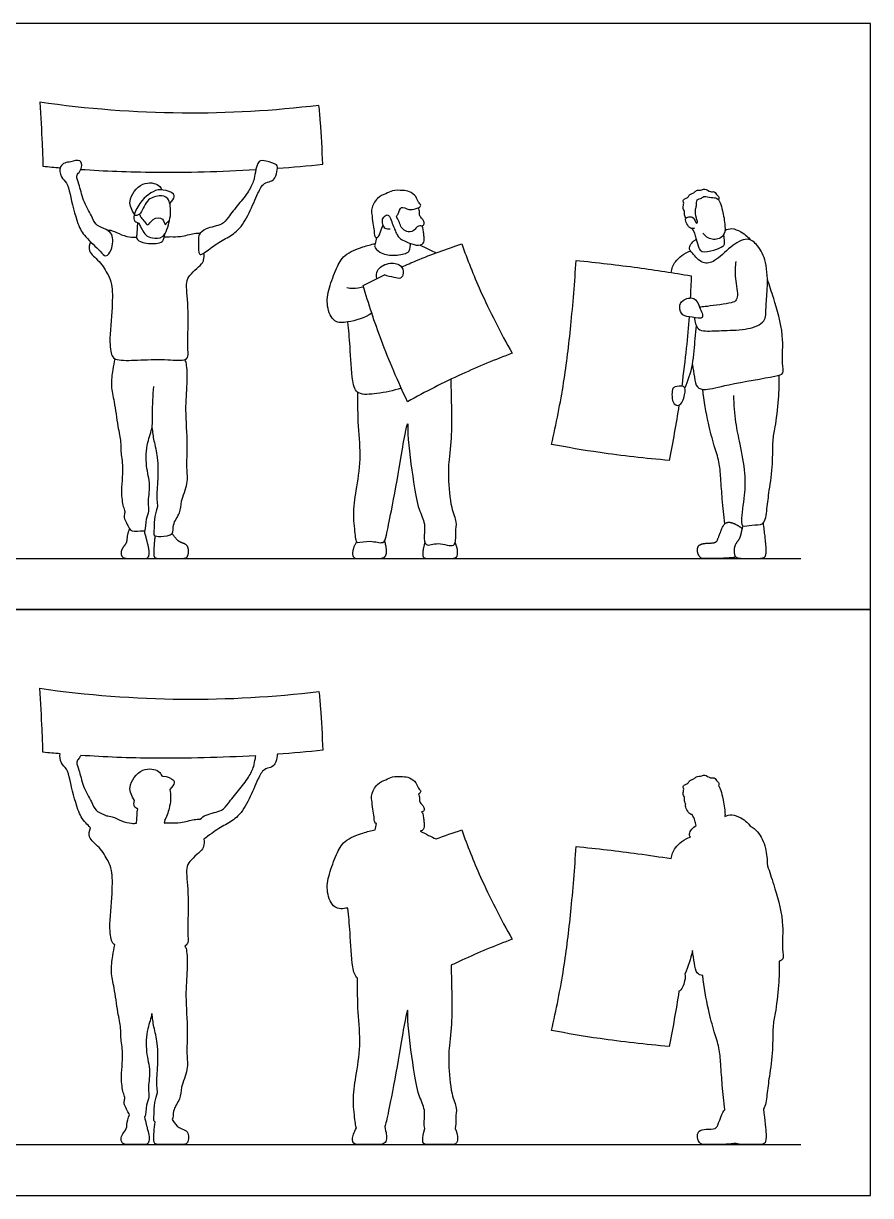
# Model space of a CAD drawing. Header units: millimetres. Extents: x 170.6 to 202.6, y 0.8 to 11.7.
# Drawn here: x 186.87 to 190.83, y 6.21 to 11.7 of the extents above; entities that cross this region are included whole.
import ezdxf

# ---------------------------------------------------------------- set-up
doc = ezdxf.new("R2010")
doc.units = ezdxf.units.MM
for name, color, linetype, true_color in [('AG-DIAGRAM', 7, 'Continuous', 0xfecc66), ('AG-OUTLINE', 7, 'Continuous', 0x8000ff), ('AG-PEOPLE', 7, 'Continuous', 0x66ccff), ('X-VPRT', 6, 'Continuous', 0xff00ff)]:
    doc.layers.add(name, color=color, linetype=linetype, true_color=true_color)

msp = doc.modelspace()

# ---------------------------------------------------------------- linework, layer by layer
at = {"layer": 'AG-DIAGRAM'}
for points in [[(183.5392, 9.197), (190.5057, 9.197)], [(183.5392, 6.4538), (190.5057, 6.4538)]]:
    msp.add_lwpolyline(points, dxfattribs=at)
at = {"layer": 'AG-OUTLINE'}
for points, knots in [([(188.0557, 8.2804), (188.1274, 8.2855), (188.1986, 8.2917), (188.2679, 8.2992), (188.2659, 8.3643), (188.258, 8.4943), (188.2528, 8.5478), (188.2502, 8.5746), (188.0379, 8.5489), (187.6095, 8.5239), (187.1636, 8.5576), (186.9431, 8.5893), (186.9476, 8.5256), (186.9548, 8.3979), (186.9573, 8.3258), (186.9584, 8.2897), (186.9857, 8.2872), (187.0125, 8.2848), (187.0391, 8.2826), (187.0355, 8.2699), (187.0407, 8.2374), (187.0733, 8.2124), (187.0847, 8.157), (187.1183, 8.0176), (187.1455, 7.9724), (187.1729, 7.9442), (187.1808, 7.9362), (187.1758, 7.9229), (187.1653, 7.8881), (187.2259, 7.8473), (187.2644, 7.7811), (187.2836, 7.7352), (187.2844, 7.6261), (187.2666, 7.4728), (187.2769, 7.4034), (187.2908, 7.3909), (187.2943, 7.3888), (187.2906, 7.3716), (187.2848, 7.3369), (187.2739, 7.2597), (187.2934, 7.1869), (187.307, 7.0748), (187.3238, 7.0006), (187.3212, 6.9538), (187.3361, 6.8784), (187.3208, 6.7605), (187.3339, 6.6934), (187.345, 6.6689), (187.331, 6.6497), (187.3537, 6.6112), (187.362, 6.5959), (187.3636, 6.5935), (187.3563, 6.5768), (187.3523, 6.5613), (187.3508, 6.5328), (187.3471, 6.5221), (187.3337, 6.5076), (187.3288, 6.4997), (187.3225, 6.4823), (187.323, 6.4739), (187.3311, 6.4578), (187.341, 6.4538), (187.3722, 6.4538), (187.3876, 6.4538), (187.4182, 6.4538), (187.4297, 6.4538), (187.4452, 6.4538), (187.4504, 6.4573), (187.4556, 6.4716), (187.4563, 6.4803), (187.4538, 6.5008), (187.4515, 6.5121), (187.4448, 6.537), (187.4398, 6.5568), (187.4331, 6.5838), (187.4344, 6.5842), (187.441, 6.5884), (187.4385, 6.6415), (187.4591, 6.6748), (187.4466, 6.7166), (187.4653, 6.7993), (187.4371, 6.8857), (187.4437, 6.9945), (187.4644, 7.0454), (187.4684, 7.0666), (187.4711, 7.046), (187.4762, 7.0035), (187.4987, 6.9251), (187.4961, 6.8159), (187.4875, 6.7291), (187.4989, 6.6969), (187.4767, 6.6495), (187.4807, 6.5968), (187.4742, 6.566), (187.4816, 6.5603), (187.4833, 6.5595), (187.4808, 6.5434), (187.4792, 6.528), (187.4775, 6.4989), (187.4771, 6.4853), (187.4771, 6.4601), (187.4843, 6.4538), (187.5132, 6.4538), (187.5303, 6.4538), (187.5696, 6.4538), (187.5873, 6.4538), (187.6187, 6.4538), (187.6284, 6.4558), (187.6357, 6.4638), (187.6381, 6.4708), (187.6404, 6.4905), (187.6394, 6.4993), (187.6332, 6.515), (187.6262, 6.5209), (187.6046, 6.5286), (187.5967, 6.5324), (187.5867, 6.54), (187.577, 6.5514), (187.5625, 6.5704), (187.5703, 6.5793), (187.5614, 6.614), (187.6045, 6.667), (187.6019, 6.7225), (187.6407, 6.8055), (187.629, 6.8805), (187.6378, 6.9871), (187.6229, 7.1506), (187.635, 7.2634), (187.6329, 7.3645), (187.6254, 7.378), (187.6227, 7.3843), (187.6231, 7.3845), (187.6313, 7.3875), (187.6401, 7.4017), (187.6332, 7.4512), (187.6435, 7.6297), (187.6241, 7.7432), (187.6443, 7.78), (187.6773, 7.8097), (187.7058, 7.8371), (187.7105, 7.8496), (187.7136, 7.8722), (187.7116, 7.883), (187.7222, 7.8896), (187.7576, 7.9195), (187.7919, 7.939), (187.813, 7.951), (187.8333, 7.9626), (187.8764, 7.9874), (187.9256, 8.0703), (187.9618, 8.1604), (187.9893, 8.213), (188.0248, 8.2169), (188.0473, 8.234), (188.0539, 8.2644), (188.0555, 8.2781), (188.0557, 8.2804)], [3.853753, 3.853753, 3.853753, 3.853753, 4.278535, 4.278535, 4.278535, 5.073521, 5.584487, 5.584487, 5.584487, 7.025402, 8.496237, 8.496237, 8.496237, 9.284055, 9.875841, 9.875841, 9.875841, 10.079213, 10.079213, 10.079213, 10.462824, 10.823215, 11.245189, 11.921266, 12.406531, 12.593878, 12.593878, 12.593878, 12.96583, 13.430473, 13.926528, 14.319332, 14.907237, 15.634625, 16.111923, 16.239672, 16.239672, 16.239672, 16.653778, 17.14463, 17.644188, 18.252485, 18.745887, 19.123565, 19.61783, 20.247737, 20.714376, 20.985045, 21.233376, 21.646471, 21.739662, 21.739662, 21.739662, 21.858713, 21.858713, 21.977765, 21.977765, 22.096817, 22.096817, 22.215869, 22.215869, 22.334921, 22.334921, 22.453973, 22.453973, 22.573025, 22.573025, 22.692076, 22.692076, 22.811128, 22.811128, 22.93018, 22.93018, 23.049232, 23.049232, 23.049232, 23.124767, 23.533611, 23.89269, 24.249415, 24.7617, 25.308734, 25.902122, 26.378749, 26.378749, 26.378749, 26.827813, 27.338345, 27.94425, 28.468067, 28.786047, 29.182345, 29.608437, 29.925819, 29.997254, 29.997254, 29.997254, 30.119659, 30.119659, 30.242064, 30.242064, 30.364468, 30.364468, 30.486873, 30.486873, 30.609278, 30.609278, 30.731683, 30.731683, 30.854087, 30.854087, 30.976492, 30.976492, 31.098897, 31.098897, 31.221301, 31.221301, 31.343706, 31.343706, 31.343706, 31.705159, 32.15879, 32.581071, 33.111449, 33.599857, 34.18761, 34.915713, 35.546944, 36.095302, 36.353223, 36.353223, 36.353223, 36.365616, 36.619158, 37.004356, 37.778045, 38.388299, 38.730224, 39.113107, 39.462641, 39.670576, 39.99639, 39.99639, 39.99639, 40.28924, 40.786739, 40.786739, 40.786739, 41.264765, 41.820152, 42.391826, 42.810294, 43.128206, 43.419309, 43.773272, 43.846824, 43.846824, 43.846824, 43.846824]), ([(187.9549, 8.2739), (187.954, 8.2696), (187.9503, 8.2495), (187.9472, 8.224), (187.9211, 8.1689), (187.8745, 8.1126), (187.8259, 8.0522), (187.7985, 8.0127), (187.7277, 8.0033), (187.7005, 7.984), (187.6945, 7.977), (187.6848, 7.9766), (187.6652, 7.9767), (187.6025, 7.9578), (187.5578, 7.9611), (187.5361, 7.9593), (187.5257, 7.9588), (187.527, 7.964), (187.5285, 7.9694), (187.5294, 7.9747), (187.5399, 7.992), (187.5465, 8.0183), (187.5543, 8.0526), (187.5571, 8.0704), (187.5549, 8.1031), (187.5519, 8.1154), (187.565, 8.1278), (187.5739, 8.1428), (187.5702, 8.1668), (187.5362, 8.1766), (187.5171, 8.1789), (187.5153, 8.1791), (187.5113, 8.1871), (187.5027, 8.2068), (187.4193, 8.2251), (187.3488, 8.1274), (187.3748, 8.0853), (187.3865, 8.0647), (187.3827, 8.0513), (187.3854, 8.0369), (187.3908, 8.029), (187.3991, 8.0269), (187.402, 8.0259), (187.3986, 8.007), (187.3983, 7.9754), (187.396, 7.9609), (187.396, 7.9578), (187.3883, 7.9571), (187.3722, 7.9561), (187.3247, 7.967), (187.2842, 7.9906), (187.2645, 7.9917), (187.2553, 7.9922), (187.2511, 7.9943), (187.2328, 8.0023), (187.2022, 8.0157), (187.1862, 8.0603), (187.1437, 8.129), (187.1298, 8.2037), (187.1115, 8.2428), (187.1257, 8.259), (187.1333, 8.27), (187.1357, 8.2752), (187.2468, 8.2675), (187.4848, 8.2576), (187.791, 8.2646), (187.9549, 8.2739)], [-4.988334, -4.988334, -4.988334, -4.988334, -4.895195, -4.542619, -4.114373, -3.616163, -3.1179, -2.73298, -2.240208, -1.969899, -1.969899, -1.969899, -1.662773, -1.206938, -0.82193, -0.504508, -0.504508, -0.504508, -0.296823, -0.296823, -0.296823, 0.089243, 0.106988, 0.465974, 0.725347, 0.725347, 0.725347, 1.021671, 1.170898, 1.551377, 1.593139, 1.593139, 1.593139, 1.858047, 2.312716, 2.818373, 3.213452, 3.213452, 3.213452, 3.43091, 3.623377, 3.774118, 3.774118, 3.774118, 4.204984, 4.338706, 4.338706, 4.338706, 4.612789, 5.00792, 5.398594, 5.698253, 5.698253, 5.698253, 5.8115, 6.178084, 6.556672, 7.070985, 7.575324, 7.925683, 8.18415, 8.367489, 8.367489, 8.367489, 9.22307, 10.192456, 10.192456, 10.192456, 10.192456]), ([(188.513, 7.9273), (188.4936, 7.9235), (188.4567, 7.9132), (188.3642, 7.8789), (188.332, 7.8116), (188.2954, 7.7202), (188.2821, 7.6375), (188.3182, 7.5534), (188.3609, 7.5565), (188.386, 7.5609), (188.3894, 7.5223), (188.3975, 7.449), (188.4018, 7.2939), (188.4186, 7.243), (188.4312, 7.2327), (188.4312, 7.1794), (188.4304, 7.0729), (188.4492, 6.9194), (188.4226, 6.7732), (188.4059, 6.6618), (188.4201, 6.5659), (188.4216, 6.539), (188.4251, 6.5329), (188.426, 6.532), (188.4138, 6.511), (188.4077, 6.4928), (188.4077, 6.4616), (188.4149, 6.4538), (188.4435, 6.4538), (188.4609, 6.4538), (188.5018, 6.4538), (188.5181, 6.4538), (188.542, 6.4538), (188.5507, 6.4558), (188.5615, 6.4638), (188.565, 6.4707), (188.5681, 6.4903), (188.5652, 6.5095), (188.5579, 6.5381), (188.5614, 6.5445), (188.5696, 6.579), (188.5909, 6.6802), (188.6313, 6.9036), (188.6493, 7.0205), (188.6694, 7.1057), (188.6626, 7.0176), (188.6935, 6.8106), (188.7125, 6.6883), (188.7502, 6.6167), (188.742, 6.5704), (188.743, 6.5373), (188.746, 6.5286), (188.7392, 6.5053), (188.7358, 6.487), (188.7358, 6.4604), (188.743, 6.4538), (188.7716, 6.4538), (188.7895, 6.4538), (188.8325, 6.4538), (188.8519, 6.4538), (188.8861, 6.4538), (188.8957, 6.4583), (188.8995, 6.4763), (188.9, 6.4848), (188.8982, 6.5008), (188.8944, 6.5127), (188.8877, 6.5286), (188.8914, 6.5412), (188.8891, 6.5839), (188.8986, 6.6261), (188.8662, 6.691), (188.8563, 6.834), (188.8581, 6.9014), (188.8749, 7.0381), (188.8718, 7.1498), (188.8705, 7.2456), (188.8686, 7.2929), (188.8853, 7.3008), (188.9821, 7.3462), (189.0749, 7.3845), (189.1548, 7.4144), (189.1008, 7.5088), (189.0034, 7.7037), (188.9453, 7.8516), (188.9185, 7.9264), (188.8778, 7.913), (188.8384, 7.8993), (188.7986, 7.8844), (188.7869, 7.8899), (188.7637, 7.9011), (188.7369, 7.914), (188.7235, 7.9206), (188.7276, 7.9212), (188.7398, 7.9254), (188.744, 7.9481), (188.7413, 7.9701), (188.7382, 7.9889), (188.7373, 8.0075), (188.7308, 8.0102), (188.73, 8.0105), (188.7342, 8.0112), (188.7443, 8.0146), (188.7432, 8.0323), (188.7335, 8.0437), (188.719, 8.0575), (188.7223, 8.0748), (188.7184, 8.0885), (188.7163, 8.0953), (188.7172, 8.0957), (188.7225, 8.0987), (188.7316, 8.1083), (188.7145, 8.1206), (188.7054, 8.1518), (188.6733, 8.1732), (188.6428, 8.177), (188.5929, 8.1782), (188.5635, 8.1597), (188.5202, 8.1469), (188.4934, 8.0899), (188.4984, 8.0663), (188.5011, 8.023), (188.5098, 7.9891), (188.5075, 7.9642), (188.5162, 7.9568), (188.5192, 7.956), (188.5166, 7.9466), (188.515, 7.935), (188.513, 7.9273)], [-4.126088, -4.126088, -4.126088, -4.126088, -3.687506, -3.140594, -2.655217, -2.092282, -1.564898, -1.067241, -0.621183, -0.621183, -0.621183, -0.006888, 0.71451, 1.110722, 1.110722, 1.110722, 1.831285, 2.5409, 3.230863, 3.84622, 4.400422, 4.695531, 4.769951, 4.769951, 4.769951, 4.917303, 4.917303, 5.064654, 5.064654, 5.212005, 5.212005, 5.359357, 5.359357, 5.506708, 5.506708, 5.65406, 5.65406, 5.801411, 5.801411, 5.801411, 6.013495, 6.625907, 7.492045, 8.150011, 8.552343, 8.948395, 9.803824, 10.453088, 10.939999, 11.359455, 11.606051, 11.606051, 11.606051, 11.751096, 11.751096, 11.89614, 11.89614, 12.041185, 12.041185, 12.186229, 12.186229, 12.331274, 12.331274, 12.476319, 12.476319, 12.621363, 12.621363, 12.621363, 12.930459, 13.33138, 13.807778, 14.481601, 14.96863, 15.620051, 16.236944, 16.915274, 16.915274, 16.915274, 17.104494, 18.016005, 18.016005, 18.016005, 19.045086, 19.924489, 19.924489, 19.924489, 20.411187, 20.411187, 20.411187, 20.765672, 21.1463, 21.1463, 21.1463, 21.261753, 21.545693, 21.815774, 22.072351, 22.328997, 22.364349, 22.364349, 22.364349, 22.569496, 22.786903, 23.010503, 23.254611, 23.484937, 23.747411, 23.747411, 23.747411, 23.784846, 23.995483, 24.22559, 24.49085, 24.830298, 25.154062, 25.547067, 25.880798, 26.26128, 26.665295, 26.941945, 27.31287, 27.658459, 27.945394, 28.084032, 28.084032, 28.084032, 28.392646, 28.392646, 28.392646, 28.392646]), ([(189.454, 7.8488), (189.4482, 7.7471), (189.4309, 7.5432), (189.3993, 7.2775), (189.3612, 7.0835), (189.3388, 6.988), (189.4144, 6.9734), (189.5661, 6.9469), (189.7815, 6.9216), (189.8895, 6.913), (189.9067, 6.9962), (189.922, 7.0845), (189.9353, 7.1711), (189.9482, 7.1763), (189.9631, 7.2129), (189.9659, 7.2438), (189.9629, 7.2514), (189.9783, 7.2867), (189.9909, 7.3215), (189.9985, 7.3613), (190.0004, 7.3414), (190.0091, 7.3045), (190.0141, 7.2546), (190.0363, 7.2466), (190.0469, 7.2456), (190.0529, 7.1922), (190.071, 7.0885), (190.099, 6.9841), (190.1258, 6.9065), (190.1311, 6.8309), (190.1381, 6.733), (190.1441, 6.6747), (190.1479, 6.6352), (190.1497, 6.6161), (190.1446, 6.6108), (190.1387, 6.5994), (190.1236, 6.5605), (190.1177, 6.5457), (190.1108, 6.5301), (190.1011, 6.5262), (190.0696, 6.5262), (190.0557, 6.5247), (190.0314, 6.519), (190.0244, 6.5125), (190.0209, 6.4922), (190.0225, 6.4816), (190.0324, 6.4593), (190.04, 6.4538), (190.0609, 6.4538), (190.081, 6.4538), (190.1409, 6.4538), (190.1719, 6.4556), (190.204, 6.4593), (190.2102, 6.4556), (190.2221, 6.4538), (190.2601, 6.4538), (190.2808, 6.4538), (190.3222, 6.4538), (190.3345, 6.4566), (190.3426, 6.4678), (190.3442, 6.4815), (190.3425, 6.5249), (190.3382, 6.5641), (190.3306, 6.6208), (190.342, 6.6337), (190.3478, 6.694), (190.3583, 6.7729), (190.3769, 6.8957), (190.3724, 7.0041), (190.3875, 7.0686), (190.4045, 7.2023), (190.4053, 7.274), (190.4045, 7.3115), (190.4135, 7.3141), (190.4288, 7.3229), (190.415, 7.3754), (190.4305, 7.5007), (190.3792, 7.6703), (190.3603, 7.7297), (190.3496, 7.759), (190.3489, 7.7866), (190.3429, 7.8511), (190.3123, 7.912), (190.2821, 7.9397), (190.2691, 7.9447), (190.2646, 7.9512), (190.2543, 7.964), (190.2251, 7.9844), (190.1836, 8.0027), (190.1607, 7.9946), (190.1507, 7.9896), (190.1513, 7.9958), (190.151, 8.0248), (190.1404, 8.0814), (190.1312, 8.1131), (190.1239, 8.1285), (190.1209, 8.1325), (190.1231, 8.1375), (190.1234, 8.1508), (190.1127, 8.1524), (190.1021, 8.1752), (190.0831, 8.1659), (190.0563, 8.1878), (190.0438, 8.177), (190.0146, 8.179), (190.0081, 8.1634), (189.982, 8.159), (189.9806, 8.1429), (189.9493, 8.1349), (189.9616, 8.1166), (189.9504, 8.0963), (189.9643, 8.0791), (189.9604, 8.0572), (189.9659, 8.0508), (189.9682, 8.0478), (189.967, 8.0466), (189.9611, 8.0363), (189.9817, 8.0015), (189.9947, 7.9983), (189.9971, 7.9982), (190.0023, 7.9891), (190.0112, 7.9693), (190.0145, 7.9565), (190.0167, 7.9478), (190.0017, 7.9398), (189.9796, 7.913), (189.9857, 7.898), (189.9891, 7.8932), (189.962, 7.8839), (189.9128, 7.8474), (189.9024, 7.8102), (189.8991, 7.7923), (189.8481, 7.8003), (189.7082, 7.8208), (189.5506, 7.8394), (189.454, 7.8488)], [-3.050482, -3.050482, -3.050482, -3.050482, -2.005657, -1.024931, 0, 0, 0, 0.907919, 1.985155, 1.985155, 1.985155, 2.646399, 2.646399, 2.646399, 3.093045, 3.356743, 3.356743, 3.356743, 3.997087, 3.997087, 3.997087, 4.460217, 4.871838, 5.14597, 5.14597, 5.14597, 5.903928, 6.5263, 7.055856, 7.579664, 8.169554, 8.63125, 9.084124, 9.084124, 9.084124, 9.20567, 9.20567, 9.35838, 9.35838, 9.51109, 9.51109, 9.6638, 9.6638, 9.816511, 9.816511, 9.969221, 9.969221, 10.121931, 10.121931, 10.274641, 10.274641, 10.427351, 10.427351, 10.427351, 10.582431, 10.582431, 10.767087, 10.767087, 10.951743, 10.951743, 11.136399, 11.136399, 11.321056, 11.321056, 11.321056, 11.785925, 12.346049, 13.014722, 13.629368, 14.117905, 14.800843, 15.434777, 15.434777, 15.434777, 15.671178, 16.074405, 16.754712, 17.548681, 18.126889, 18.126889, 18.126889, 18.561016, 19.113774, 19.448665, 19.448665, 19.448665, 19.738994, 20.096291, 20.491526, 20.837201, 20.837201, 20.837201, 20.989191, 21.500383, 21.870466, 22.045785, 22.045785, 22.045785, 22.286303, 22.466683, 22.736415, 22.983624, 23.308527, 23.534954, 23.839201, 24.070182, 24.353894, 24.576136, 24.872261, 25.105085, 25.375302, 25.641818, 25.912648, 26.112786, 26.112786, 26.112786, 26.185213, 26.603206, 26.700344, 26.700344, 26.700344, 27.034317, 27.320551, 27.320551, 27.320551, 27.746956, 27.935041, 27.935041, 27.935041, 28.489114, 28.930445, 28.930445, 28.930445, 29.519619, 30.539255, 30.539255, 30.539255, 30.539255])]:
    msp.add_open_spline(points, degree=3, knots=knots, dxfattribs=at)
at = {"layer": 'AG-PEOPLE'}
for points, knots in [([(188.0557, 11.0236), (188.1274, 11.0287), (188.1986, 11.0349), (188.2679, 11.0424), (188.2659, 11.1075), (188.258, 11.2375), (188.2528, 11.291), (188.2502, 11.3178), (188.0379, 11.2921), (187.6095, 11.2671), (187.1636, 11.3008), (186.9431, 11.3325), (186.9476, 11.2688), (186.9548, 11.1411), (186.9573, 11.069), (186.9584, 11.0329), (186.9857, 11.0304), (187.0125, 11.028), (187.0391, 11.0258)], [3.853753, 3.853753, 3.853753, 3.853753, 4.278535, 4.278535, 4.278535, 5.073521, 5.584487, 5.584487, 5.584487, 7.025402, 8.496237, 8.496237, 8.496237, 9.284055, 9.875841, 9.875841, 9.875841, 10.079213, 10.079213, 10.079213, 10.079213]), ([(187.2799, 10.7133), (187.289, 10.6949), (187.2836, 10.6416), (187.2529, 10.6041), (187.2244, 10.6392), (187.1529, 10.7033), (187.1183, 10.7608), (187.0847, 10.9002), (187.0733, 10.9556), (187.0393, 10.9817), (187.0333, 11.0306), (187.0613, 11.0513), (187.0868, 11.0517), (187.1364, 11.0695), (187.1429, 11.0277), (187.1277, 11.0045), (187.1115, 10.986), (187.1298, 10.9469), (187.1437, 10.8722), (187.1862, 10.8035), (187.2022, 10.7589), (187.2426, 10.7412), (187.2725, 10.7282), (187.2799, 10.7133)], [0, 0, 0, 0, 0.481553, 0.824193, 1.157329, 1.712568, 2.197833, 2.87391, 3.295884, 3.656275, 4.090031, 4.379096, 4.705107, 5.084992, 5.424005, 5.718394, 5.97686, 6.32722, 6.831559, 7.345872, 7.724459, 8.091044, 8.479657, 8.479657, 8.479657, 8.479657]), ([(187.813, 10.6942), (187.7919, 10.6822), (187.7511, 10.659), (187.6992, 10.6126), (187.6831, 10.6302), (187.6887, 10.6883), (187.6845, 10.714), (187.7215, 10.7457), (187.7985, 10.7559), (187.8259, 10.7954), (187.8745, 10.8558), (187.9211, 10.9121), (187.9472, 10.9672), (187.9514, 11.0023), (187.9646, 11.0644), (188.0031, 11.0562), (188.0571, 11.0442), (188.0558, 11.016), (188.0473, 10.9772), (188.0248, 10.9601), (187.9893, 10.9562), (187.9618, 10.9036), (187.9256, 10.8135), (187.8764, 10.7306), (187.8333, 10.7058), (187.813, 10.6942)], [0, 0, 0, 0, 0.497499, 0.939729, 1.152462, 1.583401, 1.869584, 2.240208, 2.73298, 3.1179, 3.616163, 4.114373, 4.542619, 4.895195, 5.316038, 5.634497, 6.040173, 6.311518, 6.665482, 6.956584, 7.274497, 7.692965, 8.264638, 8.820026, 9.298052, 9.298052, 9.298052, 9.298052]), ([(187.1357, 11.0184), (187.2468, 11.0107), (187.4848, 11.0008), (187.791, 11.0078), (187.9549, 11.0171)], [10.326493, 10.326493, 10.326493, 10.326493, 11.182074, 12.15146, 12.15146, 12.15146, 12.15146]), ([(187.3865, 10.8079), (187.3748, 10.8285), (187.3488, 10.8706), (187.4193, 10.9683), (187.5027, 10.95), (187.5113, 10.9303), (187.5153, 10.9223)], [0, 0, 0, 0, 0.395079, 0.900737, 1.355405, 1.620313, 1.620313, 1.620313, 1.620313]), ([(187.5519, 10.8586), (187.565, 10.871), (187.5739, 10.886), (187.5702, 10.91), (187.5163, 10.9255), (187.4724, 10.9206), (187.4149, 10.873), (187.3817, 10.801), (187.3845, 10.7813), (187.3913, 10.7715), (187.4063, 10.7687), (187.4102, 10.7602), (187.4366, 10.7048), (187.4693, 10.6975), (187.5284, 10.6902), (187.5518, 10.7814), (187.558, 10.8177), (187.5509, 10.8896), (187.5002, 10.8979), (187.4391, 10.8789), (187.4183, 10.8036), (187.3936, 10.802), (187.385, 10.8017)], [0, 0, 0, 0, 0.296324, 0.445551, 0.82603, 1.202449, 1.744368, 1.744368, 2.048226, 2.240693, 2.444237, 2.615918, 3.044321, 3.377359, 3.769235, 4.280799, 4.65753, 5.102153, 5.471505, 5.912147, 6.391743, 6.653688, 6.653688, 6.653688, 6.653688]), ([(188.583, 10.7387), (188.5749, 10.738), (188.5543, 10.7368), (188.543, 10.7808), (188.5512, 10.7929), (188.5614, 10.8024), (188.5665, 10.8045), (188.5741, 10.805), (188.5791, 10.8015), (188.5872, 10.7841), (188.5932, 10.7625), (188.6052, 10.7397), (188.6109, 10.7174), (188.6302, 10.6907), (188.6577, 10.6807), (188.6928, 10.6638), (188.7384, 10.6606), (188.744, 10.6913), (188.7413, 10.7133), (188.7382, 10.7321), (188.737, 10.7585), (188.7071, 10.751), (188.7008, 10.7332), (188.6669, 10.719), (188.644, 10.7387), (188.6314, 10.7504), (188.6274, 10.7769), (188.6088, 10.7982), (188.6244, 10.8086), (188.6312, 10.8533), (188.6717, 10.8246), (188.7, 10.8337), (188.7185, 10.8376), (188.7316, 10.8515), (188.7145, 10.8638), (188.7054, 10.895), (188.6733, 10.9164), (188.6428, 10.9202), (188.5929, 10.9214), (188.5635, 10.9029), (188.5202, 10.8901), (188.4934, 10.8331), (188.4984, 10.8095), (188.5011, 10.7662), (188.5098, 10.7323), (188.5073, 10.7051), (188.5271, 10.6929), (188.5391, 10.7292), (188.5472, 10.7473), (188.5502, 10.7582)], [0, 0, 0, 0, 0.281484, 0.632193, 0.893042, 0.893042, 0.952593, 0.952593, 1.012144, 1.012144, 1.274054, 1.578607, 1.85039, 2.166836, 2.472042, 2.836191, 3.190546, 3.474486, 3.744567, 4.001144, 4.25779, 4.524555, 4.77209, 5.091416, 5.390295, 5.623318, 5.917442, 6.192668, 6.413729, 6.740339, 7.081985, 7.391434, 7.64147, 7.852107, 8.082215, 8.347474, 8.686923, 9.010687, 9.403691, 9.737422, 10.117905, 10.52192, 10.798569, 11.169495, 11.515083, 11.802019, 12.011231, 12.328309, 12.659919, 12.659919, 12.659919, 12.659919]), ([(189.9682, 10.791), (189.9659, 10.794), (189.9604, 10.8004), (189.9643, 10.8223), (189.9504, 10.8395), (189.9616, 10.8598), (189.9493, 10.8781), (189.9806, 10.8861), (189.982, 10.9022), (190.0081, 10.9066), (190.0146, 10.9222), (190.0438, 10.9202), (190.0563, 10.931), (190.0831, 10.9091), (190.1021, 10.9184), (190.1127, 10.8956), (190.1234, 10.894), (190.1231, 10.8807), (190.1209, 10.8757)], [0, 0, 0, 0, 0.200138, 0.470968, 0.737484, 1.007701, 1.240525, 1.53665, 1.758892, 2.042604, 2.273586, 2.577832, 2.804259, 3.129162, 3.376371, 3.646103, 3.826483, 4.067001, 4.067001, 4.067001, 4.067001]), ([(190.0087, 10.7434), (190.0025, 10.7421), (189.9875, 10.735), (189.9546, 10.7906), (189.9828, 10.7966), (190.0047, 10.7987), (190.0156, 10.7607), (190.0254, 10.7724), (190.0153, 10.7904), (190.0106, 10.8333), (190.0195, 10.8469), (190.0151, 10.8804), (190.043, 10.8817), (190.0538, 10.8968), (190.0864, 10.8839), (190.1158, 10.8875), (190.1301, 10.8601), (190.1404, 10.8246), (190.1537, 10.7537), (190.1491, 10.7003), (190.0877, 10.6818), (190.058, 10.7061), (190.0472, 10.7196)], [0, 0, 0, 0, 0.260957, 0.678951, 0.938664, 1.208013, 1.535495, 1.68479, 1.953529, 2.339739, 2.587985, 2.897144, 3.176078, 3.412656, 3.749225, 4.063465, 4.365271, 4.735354, 5.246546, 5.660172, 6.088859, 6.520262, 6.520262, 6.520262, 6.520262]), ([(187.4102, 10.8094), (187.4119, 10.8035), (187.4158, 10.7909), (187.4362, 10.7756), (187.4488, 10.7471), (187.47, 10.7928), (187.5242, 10.7952), (187.528, 10.7529), (187.5389, 10.7693), (187.5469, 10.7759), (187.5508, 10.7805)], [0, 0, 0, 0, 0.24364, 0.538303, 0.786898, 1.130665, 1.506961, 1.801723, 1.985683, 2.227631, 2.227631, 2.227631, 2.227631]), ([(188.73, 10.7537), (188.7342, 10.7544), (188.7443, 10.7578), (188.7432, 10.7755), (188.7335, 10.7869), (188.719, 10.8007), (188.7223, 10.818), (188.7184, 10.8317), (188.7163, 10.8385)], [0, 0, 0, 0, 0.205146, 0.422553, 0.646153, 0.890261, 1.120588, 1.383062, 1.383062, 1.383062, 1.383062]), ([(187.402, 10.7691), (187.3986, 10.7502), (187.3982, 10.7128), (187.3935, 10.6926), (187.4256, 10.6708), (187.4951, 10.669), (187.5218, 10.6817), (187.5246, 10.699), (187.5283, 10.7114), (187.5294, 10.7179)], [0, 0, 0, 0, 0.430866, 0.669244, 0.995798, 1.475339, 1.766359, 1.989353, 2.242272, 2.242272, 2.242272, 2.242272]), ([(187.2553, 10.7354), (187.2645, 10.7349), (187.2842, 10.7338), (187.3247, 10.7102), (187.3722, 10.6993), (187.3883, 10.7003), (187.396, 10.701)], [0, 0, 0, 0, 0.299659, 0.690333, 1.085464, 1.359548, 1.359548, 1.359548, 1.359548]), ([(187.5257, 10.702), (187.5361, 10.7025), (187.5578, 10.7043), (187.6025, 10.701), (187.6652, 10.7199), (187.6848, 10.7198), (187.6945, 10.7202)], [0, 0, 0, 0, 0.317422, 0.702431, 1.158265, 1.465391, 1.465391, 1.465391, 1.465391]), ([(188.5192, 10.6992), (188.5166, 10.6898), (188.514, 10.6704), (188.5073, 10.6562), (188.5361, 10.6236), (188.596, 10.6113), (188.6602, 10.6247), (188.6753, 10.6355), (188.6801, 10.6608), (188.6772, 10.6718)], [0, 0, 0, 0, 0.308614, 0.518017, 0.860105, 1.316182, 1.768042, 2.003122, 2.336965, 2.336965, 2.336965, 2.336965]), ([(189.9971, 10.7414), (190.0023, 10.7323), (190.0112, 10.7125), (190.0166, 10.6917), (190.0266, 10.6501), (190.0422, 10.6279), (190.1002, 10.6386), (190.1409, 10.6568), (190.1515, 10.669), (190.147, 10.6895), (190.1463, 10.7153)], [0, 0, 0, 0, 0.333973, 0.620207, 1.006032, 1.291557, 1.737546, 2.135753, 2.366008, 2.766745, 2.766745, 2.766745, 2.766745]), ([(190.1507, 10.7328), (190.1607, 10.7378), (190.1836, 10.7459), (190.2251, 10.7276), (190.2543, 10.7072), (190.2646, 10.6944), (190.2691, 10.6879)], [0, 0, 0, 0, 0.345675, 0.740911, 1.098208, 1.388536, 1.388536, 1.388536, 1.388536]), ([(187.1808, 10.6794), (187.1758, 10.6661), (187.1653, 10.6313), (187.2259, 10.5905), (187.2644, 10.5243), (187.2836, 10.4784), (187.2844, 10.3693), (187.2666, 10.216), (187.2784, 10.1364), (187.3169, 10.1219), (187.4206, 10.1265), (187.536, 10.1306), (187.6246, 10.1199), (187.6401, 10.1449), (187.6332, 10.1944), (187.6435, 10.3729), (187.6241, 10.4864), (187.6443, 10.5232), (187.6773, 10.5529), (187.7058, 10.5803), (187.7105, 10.5928), (187.7136, 10.6154), (187.7116, 10.6262)], [0, 0, 0, 0, 0.371952, 0.836595, 1.33265, 1.725454, 2.313359, 3.040747, 3.518045, 3.842078, 4.41413, 5.057285, 5.567361, 5.820903, 6.206101, 6.97979, 7.590044, 7.931969, 8.314852, 8.664386, 8.872321, 9.198135, 9.198135, 9.198135, 9.198135]), ([(188.4976, 10.3449), (188.4651, 10.3223), (188.389, 10.3017), (188.3182, 10.2966), (188.2821, 10.3807), (188.2954, 10.4634), (188.332, 10.5548), (188.3642, 10.6221), (188.4567, 10.6564), (188.4936, 10.6667), (188.513, 10.6705)], [0, 0, 0, 0, 0.621183, 1.067241, 1.564898, 2.092282, 2.655217, 3.140594, 3.687506, 4.126088, 4.126088, 4.126088, 4.126088]), ([(188.6369, 10.5613), (188.6603, 10.5717), (188.7583, 10.6138), (188.8468, 10.6461), (188.9185, 10.6696), (188.9453, 10.5948), (189.0034, 10.4469), (189.1008, 10.252), (189.1548, 10.1576), (189.0749, 10.1277), (188.9171, 10.0625), (188.7475, 9.9769), (188.6647, 9.9307), (188.6198, 10.0246), (188.5388, 10.2166), (188.4825, 10.3881), (188.4574, 10.4747), (188.4897, 10.4916), (188.523, 10.5082), (188.5564, 10.5242)], [4.495037, 4.495037, 4.495037, 4.495037, 4.760514, 5.617849, 5.617849, 5.617849, 6.497251, 7.526332, 7.526332, 7.526332, 8.437843, 9.399019, 9.399019, 9.399019, 10.405694, 11.342698, 11.342698, 11.342698, 11.718845, 11.718845, 11.718845, 11.718845]), ([(188.7235, 10.6638), (188.7369, 10.6572), (188.7637, 10.6443), (188.7869, 10.6331), (188.7986, 10.6276)], [0, 0, 0, 0, 0.3806284, 0.7351135, 0.7351135, 0.7351135, 0.7351135]), ([(190.0089, 10.3243), (190.0081, 10.3061), (190.0222, 10.2657), (190.0623, 10.2599), (190.1507, 10.2648), (190.2548, 10.2664), (190.3449, 10.3), (190.3408, 10.374), (190.352, 10.4592), (190.3483, 10.5837), (190.3095, 10.6607), (190.2542, 10.7063), (190.1729, 10.6559), (190.1086, 10.5873), (190.0455, 10.5698), (189.9996, 10.6253), (189.9746, 10.6502), (190.0017, 10.683), (190.0167, 10.691)], [0, 0, 0, 0, 0.441704, 0.795823, 1.353892, 1.984662, 2.52599, 2.99696, 3.561123, 4.226363, 4.779122, 5.23389, 5.785455, 6.376936, 6.818607, 7.304467, 7.629014, 8.055419, 8.055419, 8.055419, 8.055419]), ([(189.3388, 9.7312), (189.3612, 9.8267), (189.3993, 10.0207), (189.4309, 10.2864), (189.4482, 10.4903), (189.454, 10.592)], [0, 0, 0, 0, 1.024931, 2.005657, 3.050482, 3.050482, 3.050482, 3.050482]), ([(189.454, 10.592), (189.5506, 10.5826), (189.7435, 10.5599), (189.9099, 10.5343), (189.9929, 10.5202)], [0, 0, 0, 0, 1.019636, 1.96907, 1.96907, 1.96907, 1.96907]), ([(189.8991, 10.5355), (189.9024, 10.5534), (189.9128, 10.5906), (189.962, 10.6271), (189.9891, 10.6364)], [0, 0, 0, 0, 0.4413305, 0.9954037, 0.9954037, 0.9954037, 0.9954037]), ([(188.5216, 10.5073), (188.5194, 10.5193), (188.5159, 10.5485), (188.5734, 10.5861), (188.6365, 10.5748), (188.6498, 10.5334), (188.634, 10.5027), (188.6006, 10.5135), (188.5712, 10.5187), (188.5564, 10.5242)], [0, 0, 0, 0, 0.34465, 0.790019, 1.22163, 1.568026, 1.862181, 2.173643, 2.565477, 2.565477, 2.565477, 2.565477]), ([(190.2011, 10.5872), (190.1992, 10.5645), (190.1948, 10.5215), (190.2146, 10.4315), (190.2024, 10.3991), (190.1687, 10.3901), (190.0568, 10.3753), (190.041, 10.3741), (190.0323, 10.3733)], [0, 0, 0, 0, 0.49479, 1.061423, 1.37754, 1.723998, 2.354373, 2.659991, 2.659991, 2.659991, 2.659991]), ([(189.9985, 10.1045), (190.0004, 10.0846), (190.0091, 10.0477), (190.0146, 9.9935), (190.0661, 9.9834), (190.167, 10.0133), (190.3769, 10.0474), (190.4304, 10.0603), (190.415, 10.1186), (190.4305, 10.2439), (190.3792, 10.4135), (190.3603, 10.4729), (190.3496, 10.5022)], [0, 0, 0, 0, 0.46313, 0.874751, 1.248592, 1.879101, 2.763418, 3.147342, 3.55057, 4.230876, 5.024845, 5.603054, 5.603054, 5.603054, 5.603054]), ([(188.4595, 10.4677), (188.4436, 10.463), (188.4104, 10.459), (188.3909, 10.4617), (188.3813, 10.4635)], [0, 0, 0, 0, 0.4010642, 0.7091936, 0.7091936, 0.7091936, 0.7091936]), ([(190.0445, 10.3256), (190.0507, 10.3333), (190.03, 10.3757), (190.0125, 10.4253), (189.9501, 10.4093), (189.9338, 10.3754), (189.9504, 10.3288), (189.9951, 10.3286), (190.0384, 10.3181), (190.0445, 10.3256)], [0, 0, 0, 0, 0.41931, 0.839011, 1.263088, 1.613293, 1.990637, 2.392566, 2.799688, 2.799688, 2.799688, 2.799688]), ([(189.983, 10.3279), (189.9796, 10.2815), (189.9709, 10.1829), (189.9568, 10.0662), (189.9483, 10.0041)], [0.6413979, 0.6413979, 0.6413979, 0.6413979, 1.1014937, 1.5861489, 1.5861489, 1.5861489, 1.5861489]), ([(188.6349, 9.9947), (188.5987, 9.981), (188.5268, 9.9688), (188.4285, 9.9584), (188.4019, 10.032), (188.3975, 10.1922), (188.3894, 10.2655), (188.386, 10.3041)], [0, 0, 0, 0, 0.61415, 1.137714, 1.591536, 2.312934, 2.927229, 2.927229, 2.927229, 2.927229]), ([(189.9629, 9.9946), (189.9784, 10.0301), (190.0039, 10.1008), (190.0105, 10.2254), (190.0154, 10.2664), (190.0172, 10.2867)], [0, 0, 0, 0, 0.64417, 1.301979, 1.769625, 1.769625, 1.769625, 1.769625]), ([(187.2943, 10.132), (187.2906, 10.1148), (187.2848, 10.0801), (187.2739, 10.0029), (187.2934, 9.9301), (187.307, 9.818), (187.3238, 9.7438), (187.3212, 9.697), (187.3361, 9.6216), (187.3208, 9.5037), (187.3339, 9.4366), (187.345, 9.4121), (187.331, 9.3929), (187.3596, 9.3444), (187.3718, 9.3202), (187.4236, 9.3289), (187.4414, 9.3238), (187.4385, 9.3847), (187.4591, 9.418), (187.4466, 9.4598), (187.4653, 9.5425), (187.4371, 9.6289), (187.4438, 9.739), (187.4741, 9.812), (187.4684, 9.8783), (187.4743, 9.9607), (187.477, 10.0023)], [0, 0, 0, 0, 0.414106, 0.904957, 1.404516, 2.012812, 2.506215, 2.883893, 3.378157, 4.008065, 4.474703, 4.745373, 4.993703, 5.406799, 5.695366, 6.088947, 6.287671, 6.696515, 7.055595, 7.412319, 7.924605, 8.471638, 9.065026, 9.56036, 10.019438, 10.655665, 10.655665, 10.655665, 10.655665]), ([(187.4684, 9.8098), (187.4711, 9.7892), (187.4762, 9.7467), (187.4987, 9.6683), (187.4961, 9.5591), (187.4875, 9.4723), (187.4989, 9.4401), (187.4767, 9.3927), (187.4807, 9.34), (187.4723, 9.3), (187.5101, 9.3001), (187.5749, 9.3046), (187.5614, 9.3572), (187.6045, 9.4102), (187.6019, 9.4657), (187.6407, 9.5487), (187.629, 9.6237), (187.6378, 9.7303), (187.6229, 9.8938), (187.635, 10.0066), (187.6329, 10.1077), (187.6254, 10.1212), (187.6227, 10.1275)], [0, 0, 0, 0, 0.449064, 0.959596, 1.565501, 2.089318, 2.407298, 2.803596, 3.229688, 3.54707, 3.861811, 4.282465, 4.643918, 5.097549, 5.51983, 6.050208, 6.538616, 7.126369, 7.854472, 8.485703, 9.034062, 9.291982, 9.291982, 9.291982, 9.291982]), ([(190.1907, 9.9602), (190.1914, 9.9181), (190.198, 9.8324), (190.2211, 9.7343), (190.2465, 9.5932), (190.2441, 9.4987), (190.2247, 9.3791), (190.2307, 9.3415), (190.2777, 9.3584), (190.3392, 9.3472), (190.3475, 9.4354), (190.3583, 9.5161), (190.3769, 9.6389), (190.3724, 9.7473), (190.3875, 9.8118), (190.4045, 9.9455), (190.4053, 10.0172), (190.4045, 10.0547)], [0, 0, 0, 0, 0.670794, 1.281309, 1.983124, 2.589875, 3.243031, 3.543852, 3.929459, 4.358423, 4.860558, 5.420682, 6.089354, 6.704001, 7.192538, 7.875476, 8.509409, 8.509409, 8.509409, 8.509409]), ([(188.4312, 9.9759), (188.4312, 9.9226), (188.4304, 9.8161), (188.4492, 9.6626), (188.4226, 9.5164), (188.4059, 9.405), (188.4201, 9.3091), (188.4217, 9.279), (188.4326, 9.2675), (188.4911, 9.2862), (188.5545, 9.2595), (188.5678, 9.3139), (188.5909, 9.4234), (188.6313, 9.6468), (188.6493, 9.7637), (188.6694, 9.8489), (188.6626, 9.7608), (188.6935, 9.5538), (188.7125, 9.4315), (188.7502, 9.3599), (188.7411, 9.3084), (188.7451, 9.2453), (188.8089, 9.2796), (188.895, 9.237), (188.8881, 9.3225), (188.8986, 9.3693), (188.8662, 9.4342), (188.8563, 9.5772), (188.8581, 9.6446), (188.8749, 9.7813), (188.8718, 9.893), (188.8705, 9.9888), (188.8686, 10.0361)], [0, 0, 0, 0, 0.720562, 1.430178, 2.120141, 2.735497, 3.2897, 3.584809, 3.769329, 4.205335, 4.64134, 4.993485, 5.605897, 6.472035, 7.130002, 7.532334, 7.928385, 8.783814, 9.433079, 9.919989, 10.339445, 10.715574, 11.142556, 11.624578, 12.063239, 12.464159, 12.940557, 13.614381, 14.101409, 14.752831, 15.369723, 16.048053, 16.048053, 16.048053, 16.048053]), ([(189.9353, 9.9143), (189.9256, 9.9104), (189.8974, 9.9249), (189.9043, 9.996), (189.916, 9.9995), (189.967, 10.0123), (189.9654, 9.9617), (189.9482, 9.9195), (189.9353, 9.9143)], [0, 0, 0, 0, 0.333512, 0.808551, 1.01461, 1.391065, 1.763904, 2.21055, 2.21055, 2.21055, 2.21055]), ([(190.1497, 9.3593), (190.1479, 9.3784), (190.1441, 9.4179), (190.1381, 9.4762), (190.1311, 9.5741), (190.1258, 9.6497), (190.099, 9.7273), (190.071, 9.8317), (190.0529, 9.9354), (190.0469, 9.9888)], [0, 0, 0, 0, 0.452874, 0.914571, 1.50446, 2.028268, 2.557824, 3.180196, 3.938154, 3.938154, 3.938154, 3.938154]), ([(189.9353, 9.9143), (189.922, 9.8277), (189.9067, 9.7394), (189.8895, 9.6562), (189.7815, 9.6648), (189.5661, 9.6901), (189.4144, 9.7166), (189.3388, 9.7312)], [1.817166, 1.817166, 1.817166, 1.817166, 2.47841, 2.47841, 2.47841, 3.555647, 4.463565, 4.463565, 4.463565, 4.463565])]:
    msp.add_open_spline(points, degree=3, knots=knots, dxfattribs=at)
for points, degree in [([(189.9929, 10.5202), (189.9917, 10.4847), (189.9902, 10.4504), (189.9884, 10.4162)], 3), ([(187.3636, 9.3367), (187.3527, 9.3116), (187.3505, 9.2689), (187.3304, 9.2472), (187.3209, 9.2212), (187.3332, 9.197), (187.38, 9.197), (187.4258, 9.197), (187.4491, 9.197), (187.4569, 9.2183), (187.4532, 9.2491), (187.4431, 9.2865), (187.4331, 9.327)], 2), ([(190.204, 9.2025), (190.1559, 9.197), (190.0661, 9.197), (190.0348, 9.197), (190.0201, 9.2303), (190.0253, 9.2607), (190.0617, 9.2694), (190.109, 9.2694), (190.1194, 9.2928), (190.1446, 9.3579), (190.1624, 9.3666), (190.1789, 9.3666), (190.2114, 9.3523), (190.2316, 9.3382)], 2), ([(190.2345, 9.3499), (190.2266, 9.3189), (190.2201, 9.2894), (190.1941, 9.2568), (190.1936, 9.2126), (190.2084, 9.197), (190.2704, 9.197), (190.3325, 9.197), (190.3447, 9.2139), (190.342, 9.2789), (190.3306, 9.364)], 2), ([(187.4833, 9.3027), (187.4796, 9.2785), (187.4771, 9.2348), (187.4771, 9.197), (187.5204, 9.197), (187.5795, 9.197), (187.6266, 9.197), (187.6376, 9.2091), (187.641, 9.2386), (187.6316, 9.2621), (187.5992, 9.2738), (187.5842, 9.2851), (187.5625, 9.3136)], 2), ([(188.426, 9.2752), (188.4077, 9.2438), (188.4077, 9.197), (188.4506, 9.197), (188.5121, 9.197), (188.548, 9.197), (188.5642, 9.209), (188.5689, 9.2383), (188.5579, 9.2813)], 2), ([(188.746, 9.2718), (188.7358, 9.2368), (188.7358, 9.197), (188.7787, 9.197), (188.8433, 9.197), (188.8947, 9.197), (188.9005, 9.224), (188.8978, 9.248), (188.8877, 9.2718)], 2)]:
    msp.add_open_spline(points, degree=degree, dxfattribs=at)
at = {"layer": 'X-VPRT'}
for points in [[(183.2125, 11.7014), (183.2125, 8.9582), (190.8325, 8.9582), (190.8325, 11.7014)], [(183.2125, 8.9582), (183.2125, 6.215), (190.8325, 6.215), (190.8325, 8.9582)]]:
    msp.add_lwpolyline(points, close=True, dxfattribs=at)

doc.saveas('drawing.dxf')
